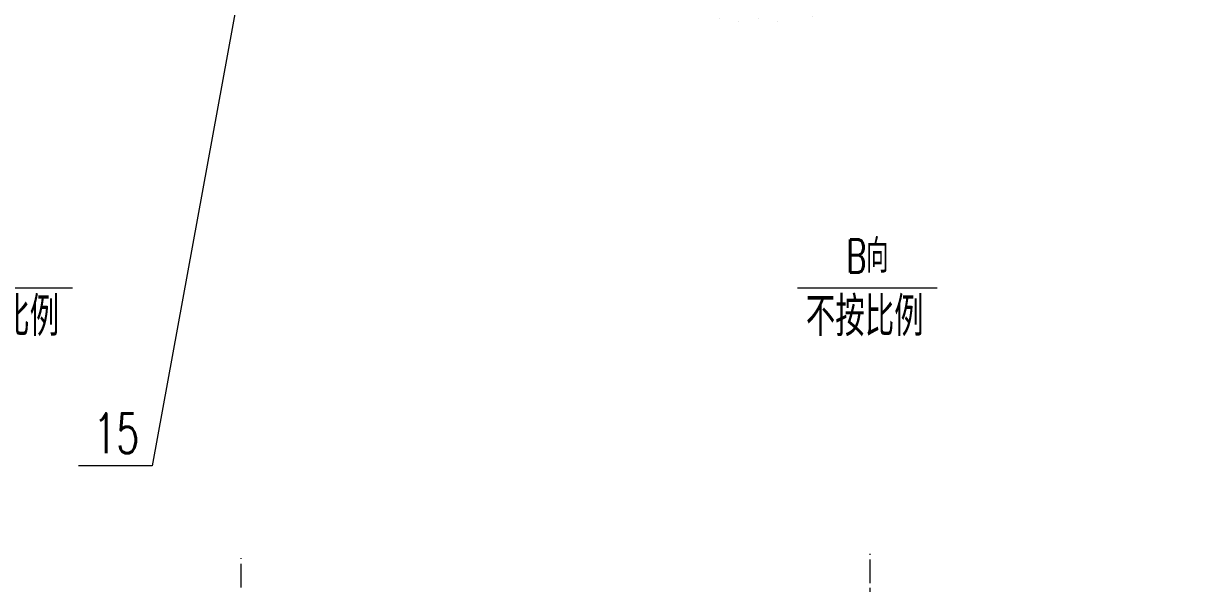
# Model space of a CAD drawing. Header units: millimetres. Extents: x -394 to 6212, y -2458 to 809.
# Drawn here: x 3484.4 to 3607, y -1819.1 to -1760 of the extents above; entities that cross this region are included whole.
import ezdxf

# ---------------------------------------------------------------- set-up
doc = ezdxf.new("R2010")
doc.units = ezdxf.units.MM
doc.linetypes.add('CENTERX2', pattern=[4, 2.5, -0.5, 0.5, -0.5])
doc.layers.add('2', color=2, linetype='Continuous', lineweight=18, true_color=0xffff00)
doc.layers.add('3', color=3, linetype='CENTERX2', lineweight=18, true_color=0x00ff00)
doc.styles.add('HZ', font='txt.shx', dxfattribs={"width": 0.67, "bigfont": 'hztxt.shx'})
doc.styles.get("Standard").update_dxf_attribs({"font": 'txt.shx', "bigfont": 'gbcbig.shx'})
doc.styles.add('ZH', font='txt.shx', dxfattribs={"width": 0.75, "bigfont": 'hztxt.shx'})

msp = doc.modelspace()

# ---------------------------------------------------------------- hatches: boundary and pattern name
at = {"layer": '2'}
h = msp.add_hatch(dxfattribs=at)
h.set_pattern_fill('AR-SAND', color=256, scale=0.1, style=0)
h.set_pattern_definition([(37.5, (2525.191, -2369.4967), (-0.160003, 4.894132), [0, -3.8608, 0, -4.318, 0, -4.1275]), (7.5, (2525.191, -2369.497), (4.495233, 7.16825), [0, -2.0828, 0, -3.4798, 0, -1.3335]), (327.5, (2522.067, -2369.4967), (7.909924, 0.014372), [0, -1.27, 0, -4.572, 0, -5.969]), (317.5, (2522.067, -2369.497), (7.635565, 2.229293), [0, -0.635, 0, -2.9972, 0, -3.429])])
edge = h.paths.add_edge_path(flags=0)
edge.add_spline(control_points=[(3491.83738, -1723.18442), (3492.88507, -1734.49211), (3495.34372, -1761.02839), (3542.78317, -1756.54524), (3575.14637, -1763.24502), (3600.65643, -1746.11012), (3604.55728, -1732.09956), (3607.03945, -1723.18442)], knot_values=[0, 0, 0, 0, 30.119609414, 70.683107425, 115.86108301, 131.372832262, 158.512815981, 158.512815981, 158.512815981, 158.512815981], weights=[1, 1, 1, 1, 1, 1, 1, 1], degree=3, periodic=0)
edge.add_line((3607.03945, -1723.18442), (3590.58587, -1723.18442))
edge.add_line((3590.58587, -1723.18442), (3590.58587, -1734.05867))
edge.add_line((3590.58587, -1734.05867), (3506.11855, -1734.05867))
edge.add_line((3506.11855, -1734.05867), (3506.11855, -1723.18442))
edge.add_line((3506.11855, -1723.18442), (3491.83738, -1723.18442))

# ---------------------------------------------------------------- linework, layer by layer
at = {"layer": '2', "ltscale": 0.5}
for p, q in [((3516.52871, -1705.59096), (3498.01403, -1806.63658)), ((3498.01403, -1806.63658), (3490.2516, -1806.63658))]:
    msp.add_line(p, q, dxfattribs=at)
at = {"layer": '2'}
for p, q in [((3474.89372, -1787.86506), (3489.63766, -1787.86506)), ((3566.07731, -1787.86506), (3580.82125, -1787.86506))]:
    msp.add_line(p, q, dxfattribs=at)
at = {"layer": '3'}
for p, q in [((3507.42236, -1895.45793), (3507.42236, -1816.37768)), ((3573.76413, -1895.00787), (3573.76413, -1815.92762))]:
    msp.add_line(p, q, dxfattribs=at)

# ---------------------------------------------------------------- texts
at = {"layer": '2'}
for s, insert, char_height, width, attachment_point, style in [('\\T1;B向', (3571.23188, -1782.75745), 3.5, 35.254, 1, 'HZ'), ('\\T1;不按比例', (3475.77958, -1792.96759), 4.1472, 18.74016, 7, 'ZH'), ('\\T1;不按比例', (3566.96317, -1792.96759), 4.1472, 18.74016, 7, 'ZH')]:
    msp.add_mtext(s, dxfattribs=dict(at, insert=insert, char_height=char_height, width=width, attachment_point=attachment_point, style=style))
at = {"layer": '2', "ltscale": 0.5, "insert": (3491.83382, -1805.30709), "char_height": 4.2, "width": 8.04, "attachment_point": 7}
msp.add_mtext('\\W0.67;15', dxfattribs=at)

doc.saveas('drawing.dxf')
